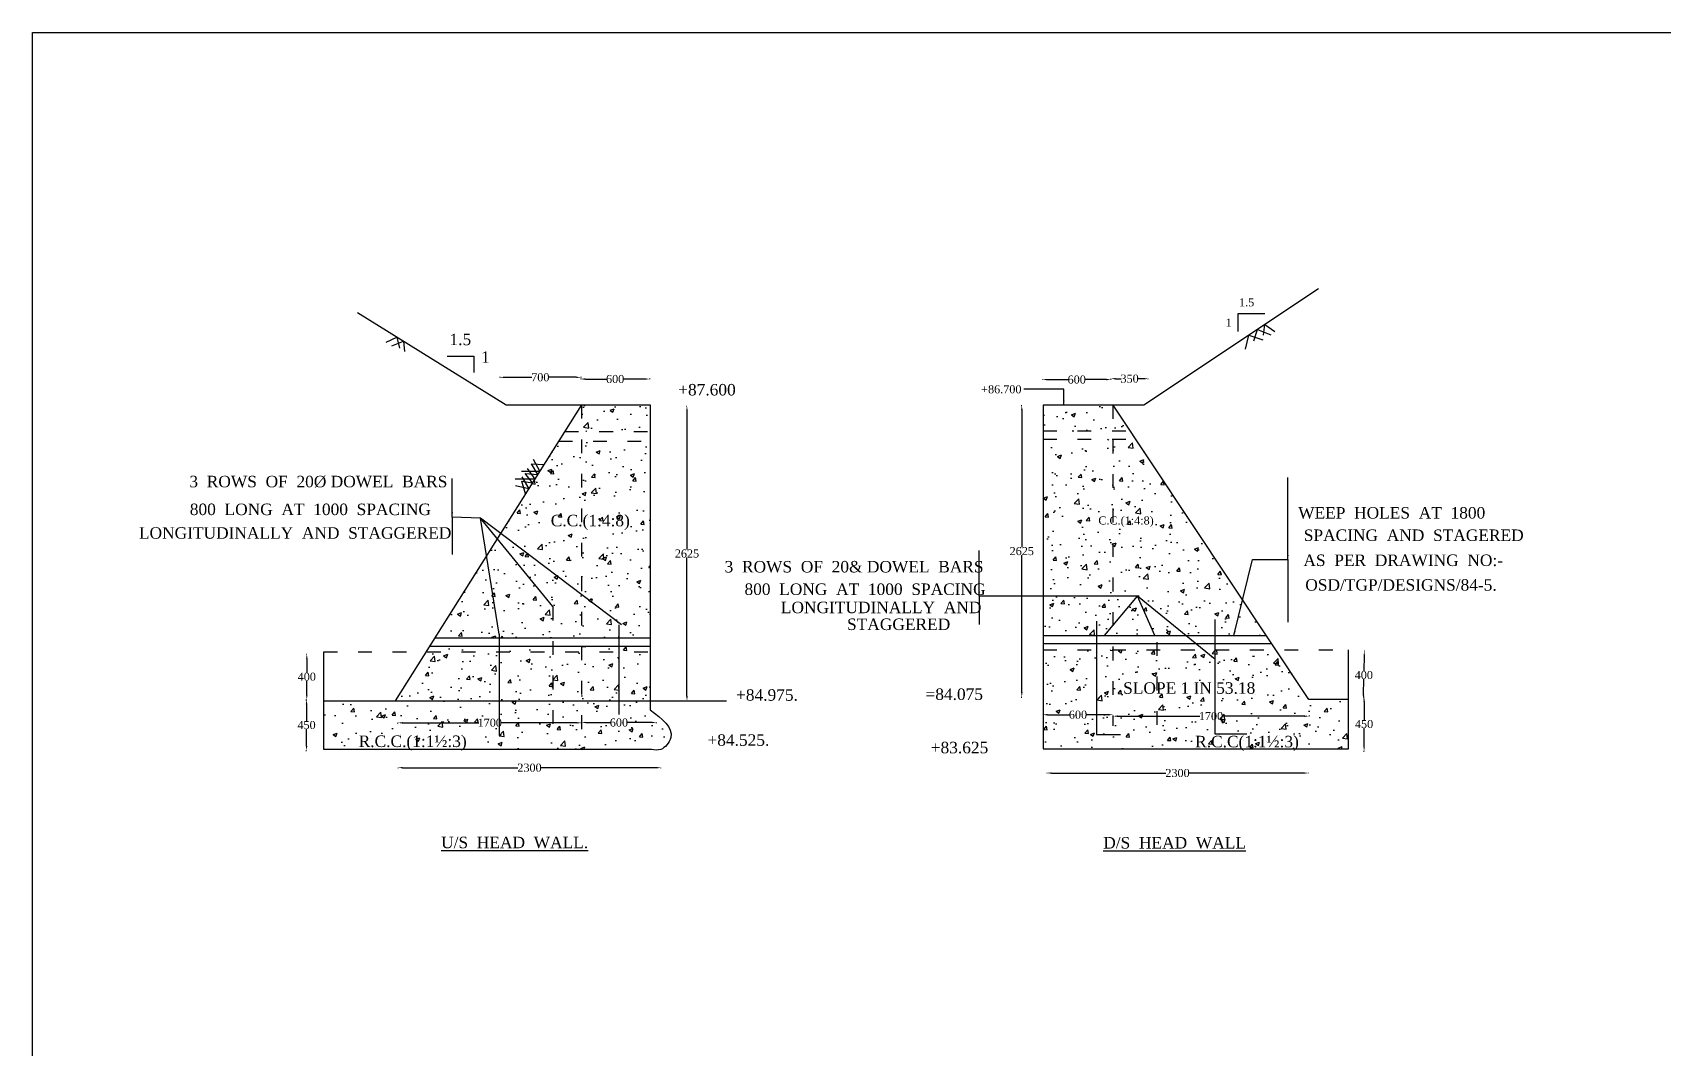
# Model space of a CAD drawing. Header units: millimetres. Extents: x 622 to 28982, y 1977 to 20039.
# Drawn here: x 622 to 14802, y 11213 to 20039 of the extents above; entities that cross this region are included whole.
import ezdxf

# ---------------------------------------------------------------- set-up
doc = ezdxf.new("R2010")
doc.units = ezdxf.units.MM
doc.header["$MEASUREMENT"] = 0
doc.linetypes.add('ACAD_ISO03W100', pattern=[30, 12, -18])
for name, color, linetype in [('DIM', 5, 'Continuous'), ('DWG.LINE', 10, 'Continuous'), ('HATCH', 2, 'Continuous'), ('TEXT', 7, 'Continuous')]:
    doc.layers.add(name, color=color, linetype=linetype)
doc.layers.add('DO LINE', color=3, linetype='Continuous', plot=False)
doc.layers.add('TITLE', color=7, linetype='Continuous', lineweight=30)
doc.styles.get("Standard").update_dxf_attribs({"font": 'TIMES.TTF', "height": 70})
doc.dimstyles.get("Standard").update_dxf_attribs({"dimtxt": 70, "dimasz": 40, "dimexe": 0.18, "dimexo": 0.0625, "dimgap": 0.09, "dimtad": 0, "dimtih": 1, "dimtoh": 1, "dimdec": 0, "dimzin": 0, "dimdsep": 46, "dimtxsty": 'Standard', "dimcen": 300, "dimclre": 256, "dimclrt": 4, "dimadec": 0, "dimazin": 0, "dimtfac": 1, "dimtdec": 0, "dimtofl": 0, "dimtmove": 0, "dimatfit": 3, "dimfxl": 5, "dimfxlon": 1, "dimtolj": 1, "dimtzin": 0, "dimarcsym": 0})

# ---------------------------------------------------------------- blocks, each defined once
blk = doc.blocks.new('*D53')
at = {"layer": 'Defpoints', "color": 0, "ltscale": 0.2}
for p in [(4687, 17050), (5391, 17050), (5391, 17041)]:
    blk.add_point(p, dxfattribs=at)
at = {"layer": 'DIM', "lineweight": -2, "ltscale": 0.2}
for p, q in [((4687, 17046), (4687, 17040)), ((5391, 17046), (5391, 17040))]:
    blk.add_line(p, q, dxfattribs=at)
at = {"layer": 'DIM', "color": 0, "lineweight": -2, "ltscale": 0.2}
for p, q in [((4727, 17041), (4965, 17041)), ((5351, 17041), (5113, 17041))]:
    blk.add_line(p, q, dxfattribs=at)
at = {"layer": 'DIM', "color": 0, "ltscale": 0.2}
for points in [[(4727, 17047), (4727, 17034), (4687, 17041)], [(5351, 17047), (5351, 17034), (5391, 17041)]]:
    blk.add_solid(points, dxfattribs=at)
at = {"layer": 'DIM', "color": 4, "ltscale": 0.2, "insert": (5039, 17041), "char_height": 70, "attachment_point": 5}
blk.add_mtext('\\A1;700', dxfattribs=at)
blk = doc.blocks.new('*D54')
at = {"layer": 'Defpoints', "color": 0, "ltscale": 0.2}
for p in [(5391, 17041), (5988, 17041), (5988, 17026)]:
    blk.add_point(p, dxfattribs=at)
at = {"layer": 'DIM', "lineweight": -2, "ltscale": 0.2}
for p, q in [((5391, 17031), (5391, 17026)), ((5988, 17031), (5988, 17026))]:
    blk.add_line(p, q, dxfattribs=at)
at = {"layer": 'DIM', "color": 0, "lineweight": -2, "ltscale": 0.2}
for p, q in [((5431, 17026), (5616, 17026)), ((5948, 17026), (5763, 17026))]:
    blk.add_line(p, q, dxfattribs=at)
at = {"layer": 'DIM', "color": 0, "ltscale": 0.2}
for points in [[(5431, 17033), (5431, 17019), (5391, 17026)], [(5948, 17033), (5948, 17019), (5988, 17026)]]:
    blk.add_solid(points, dxfattribs=at)
at = {"layer": 'DIM', "color": 4, "ltscale": 0.2, "insert": (5690, 17026), "char_height": 70, "attachment_point": 5}
blk.add_mtext('\\A1;600', dxfattribs=at)
blk = doc.blocks.new('*D55')
at = {"layer": 'Defpoints', "color": 0, "ltscale": 0.2}
for p in [(6239, 16789), (6239, 14228), (6315, 14228)]:
    blk.add_point(p, dxfattribs=at)
at = {"layer": 'DIM', "lineweight": -2, "ltscale": 0.2}
for p, q in [((6310, 16789), (6315, 16789)), ((6310, 14228), (6315, 14228))]:
    blk.add_line(p, q, dxfattribs=at)
at = {"layer": 'DIM', "color": 0, "lineweight": -2, "ltscale": 0.2}
for p, q in [((6315, 16749), (6315, 15544)), ((6315, 14268), (6315, 15473))]:
    blk.add_line(p, q, dxfattribs=at)
at = {"layer": 'DIM', "color": 0, "ltscale": 0.2}
for points in [[(6308, 16749), (6322, 16749), (6315, 16789)], [(6308, 14268), (6322, 14268), (6315, 14228)]]:
    blk.add_solid(points, dxfattribs=at)
at = {"layer": 'DIM', "color": 4, "ltscale": 0.2, "insert": (6315, 15508), "char_height": 70, "attachment_point": 5}
blk.add_mtext('\\A1;2625', dxfattribs=at)
blk = doc.blocks.new('*D56')
at = {"layer": 'Defpoints', "color": 0, "ltscale": 0.2}
for p in [(3800, 14002), (5397, 14036), (5397, 14002)]:
    blk.add_point(p, dxfattribs=at)
at = {"layer": 'DIM', "lineweight": -2, "ltscale": 0.2}
for p, q in [((3800, 14031), (3800, 14036)), ((5397, 14031), (5397, 14036))]:
    blk.add_line(p, q, dxfattribs=at)
at = {"layer": 'DIM', "color": 0, "lineweight": -2, "ltscale": 0.2}
for p, q in [((3840, 14036), (4503, 14036)), ((5357, 14036), (4694, 14036))]:
    blk.add_line(p, q, dxfattribs=at)
at = {"layer": 'DIM', "color": 0, "ltscale": 0.2}
for points in [[(3840, 14042), (3840, 14029), (3800, 14036)], [(5357, 14042), (5357, 14029), (5397, 14036)]]:
    blk.add_solid(points, dxfattribs=at)
at = {"layer": 'DIM', "color": 4, "ltscale": 0.2, "insert": (4599, 14036), "char_height": 70, "attachment_point": 5}
blk.add_mtext('\\A1;1700', dxfattribs=at)
blk = doc.blocks.new('*D57')
at = {"layer": 'Defpoints', "color": 0, "ltscale": 0.2}
for p in [(5397, 14031), (6050, 14038), (6050, 14031)]:
    blk.add_point(p, dxfattribs=at)
at = {"layer": 'DIM', "lineweight": -2, "ltscale": 0.2}
for p, q in [((5397, 14033), (5397, 14039)), ((6050, 14033), (6050, 14039))]:
    blk.add_line(p, q, dxfattribs=at)
at = {"layer": 'DIM', "color": 0, "lineweight": -2, "ltscale": 0.2}
for p, q in [((5437, 14038), (5650, 14038)), ((6010, 14038), (5797, 14038))]:
    blk.add_line(p, q, dxfattribs=at)
at = {"layer": 'DIM', "color": 0, "ltscale": 0.2}
for points in [[(5437, 14045), (5437, 14032), (5397, 14038)], [(6010, 14045), (6010, 14032), (6050, 14038)]]:
    blk.add_solid(points, dxfattribs=at)
at = {"layer": 'DIM', "color": 4, "ltscale": 0.2, "insert": (5723, 14038), "char_height": 70, "attachment_point": 5}
blk.add_mtext('\\A1;600', dxfattribs=at)
blk = doc.blocks.new('*D58')
at = {"layer": 'Defpoints', "color": 0, "ltscale": 0.2}
for p in [(6089, 13645), (3801, 13604), (6089, 13604)]:
    blk.add_point(p, dxfattribs=at)
at = {"layer": 'DIM', "lineweight": -2, "ltscale": 0.2}
for p, q in [((3801, 13640), (3801, 13645)), ((6089, 13640), (6089, 13645))]:
    blk.add_line(p, q, dxfattribs=at)
at = {"layer": 'DIM', "color": 0, "lineweight": -2, "ltscale": 0.2}
for p, q in [((3841, 13645), (4844, 13645)), ((6049, 13645), (5045, 13645))]:
    blk.add_line(p, q, dxfattribs=at)
at = {"layer": 'DIM', "color": 0, "ltscale": 0.2}
for points in [[(3841, 13652), (3841, 13639), (3801, 13645)], [(6049, 13652), (6049, 13639), (6089, 13645)]]:
    blk.add_solid(points, dxfattribs=at)
at = {"layer": 'DIM', "color": 4, "ltscale": 0.2, "insert": (4945, 13645), "char_height": 70, "attachment_point": 5}
blk.add_mtext('\\A1;2300', dxfattribs=at)
blk = doc.blocks.new('*D59')
at = {"layer": 'Defpoints', "color": 0, "ltscale": 0.2}
for p in [(2989, 14237), (2989, 13795), (3005, 13795)]:
    blk.add_point(p, dxfattribs=at)
at = {"layer": 'DIM', "lineweight": -2, "ltscale": 0.2}
for p, q in [((3000, 14237), (3005, 14237)), ((3000, 13795), (3005, 13795))]:
    blk.add_line(p, q, dxfattribs=at)
at = {"layer": 'DIM', "color": 0, "lineweight": -2, "ltscale": 0.2}
for p, q in [((3005, 14197), (3005, 14052)), ((3005, 13835), (3005, 13981))]:
    blk.add_line(p, q, dxfattribs=at)
at = {"layer": 'DIM', "color": 0, "ltscale": 0.2}
for points in [[(2998, 14197), (3012, 14197), (3005, 14237)], [(2998, 13835), (3012, 13835), (3005, 13795)]]:
    blk.add_solid(points, dxfattribs=at)
at = {"layer": 'DIM', "color": 4, "ltscale": 0.2, "insert": (3005, 14016), "char_height": 70, "attachment_point": 5}
blk.add_mtext('\\A1;450', dxfattribs=at)
blk = doc.blocks.new('*D60')
at = {"layer": 'Defpoints', "color": 0, "ltscale": 0.2}
for p in [(3005, 14634), (3007, 14634), (3005, 14237)]:
    blk.add_point(p, dxfattribs=at)
at = {"layer": 'DIM', "lineweight": -2, "ltscale": 0.2}
for p, q in [((3005, 14634), (3007, 14634)), ((3005, 14237), (3007, 14237))]:
    blk.add_line(p, q, dxfattribs=at)
at = {"layer": 'DIM', "color": 0, "lineweight": -2, "ltscale": 0.2}
for p, q in [((3007, 14594), (3007, 14471)), ((3007, 14277), (3007, 14400))]:
    blk.add_line(p, q, dxfattribs=at)
at = {"layer": 'DIM', "color": 0, "ltscale": 0.2}
for points in [[(3001, 14594), (3014, 14594), (3007, 14634)], [(3001, 14277), (3014, 14277), (3007, 14237)]]:
    blk.add_solid(points, dxfattribs=at)
at = {"layer": 'DIM', "color": 4, "ltscale": 0.2, "insert": (3007, 14436), "char_height": 70, "attachment_point": 5}
blk.add_mtext('\\A1;400', dxfattribs=at)
blk = doc.blocks.new('*D61')
at = {"layer": 'Defpoints', "color": 0, "ltscale": 0.2}
for p in [(9446, 13601), (11720, 13601), (11720, 13599)]:
    blk.add_point(p, dxfattribs=at)
at = {"layer": 'DIM', "lineweight": -2, "ltscale": 0.2}
for p, q in [((9446, 13601), (9446, 13599)), ((11720, 13601), (11720, 13599))]:
    blk.add_line(p, q, dxfattribs=at)
at = {"layer": 'DIM', "color": 0, "lineweight": -2, "ltscale": 0.2}
for p, q in [((9486, 13599), (10482, 13599)), ((11680, 13599), (10683, 13599))]:
    blk.add_line(p, q, dxfattribs=at)
at = {"layer": 'DIM', "color": 0, "ltscale": 0.2}
for points in [[(9486, 13605), (9486, 13592), (9446, 13599)], [(11680, 13605), (11680, 13592), (11720, 13599)]]:
    blk.add_solid(points, dxfattribs=at)
at = {"layer": 'DIM', "color": 4, "ltscale": 0.2, "insert": (10583, 13599), "char_height": 70, "attachment_point": 5}
blk.add_mtext('\\A1;2300', dxfattribs=at)
blk = doc.blocks.new('*D62')
at = {"layer": 'Defpoints', "color": 0, "ltscale": 0.2}
for p in [(9413, 14106), (10021, 14106), (10021, 14106)]:
    blk.add_point(p, dxfattribs=at)
at = {"layer": 'DIM', "lineweight": -2, "ltscale": 0.2}
for p, q in [((9413, 14106), (9413, 14106)), ((10021, 14106), (10021, 14106))]:
    blk.add_line(p, q, dxfattribs=at)
at = {"layer": 'DIM', "color": 0, "lineweight": -2, "ltscale": 0.2}
for p, q in [((9453, 14106), (9644, 14106)), ((9981, 14106), (9791, 14106))]:
    blk.add_line(p, q, dxfattribs=at)
at = {"layer": 'DIM', "color": 0, "ltscale": 0.2}
for points in [[(9453, 14113), (9453, 14099), (9413, 14106)], [(9981, 14113), (9981, 14099), (10021, 14106)]]:
    blk.add_solid(points, dxfattribs=at)
at = {"layer": 'DIM', "color": 4, "ltscale": 0.2, "insert": (9717, 14106), "char_height": 70, "attachment_point": 5}
blk.add_mtext('\\A1;600', dxfattribs=at)
blk = doc.blocks.new('*D63')
at = {"layer": 'Defpoints', "color": 0, "ltscale": 0.2}
for p in [(10021, 14106), (11727, 14106), (11727, 14094)]:
    blk.add_point(p, dxfattribs=at)
at = {"layer": 'DIM', "lineweight": -2, "ltscale": 0.2}
for p, q in [((10021, 14099), (10021, 14093)), ((11727, 14099), (11727, 14093))]:
    blk.add_line(p, q, dxfattribs=at)
at = {"layer": 'DIM', "color": 0, "lineweight": -2, "ltscale": 0.2}
for p, q in [((10061, 14094), (10778, 14094)), ((11687, 14094), (10970, 14094))]:
    blk.add_line(p, q, dxfattribs=at)
at = {"layer": 'DIM', "color": 0, "ltscale": 0.2}
for points in [[(10061, 14100), (10061, 14087), (10021, 14094)], [(11687, 14100), (11687, 14087), (11727, 14094)]]:
    blk.add_solid(points, dxfattribs=at)
at = {"layer": 'DIM', "color": 4, "ltscale": 0.2, "insert": (10874, 14094), "char_height": 70, "attachment_point": 5}
blk.add_mtext('\\A1;1700', dxfattribs=at)
blk = doc.blocks.new('*D85')
at = {"layer": 'Defpoints', "color": 0, "ltscale": 0.2}
for p in [(12194, 14261), (12194, 13789), (12206, 13789)]:
    blk.add_point(p, dxfattribs=at)
at = {"layer": 'DIM', "lineweight": -2, "ltscale": 0.2}
for p, q in [((12201, 14261), (12207, 14261)), ((12201, 13789), (12207, 13789))]:
    blk.add_line(p, q, dxfattribs=at)
at = {"layer": 'DIM', "color": 0, "lineweight": -2, "ltscale": 0.2}
for p, q in [((12206, 14221), (12206, 14061)), ((12206, 13829), (12206, 13989))]:
    blk.add_line(p, q, dxfattribs=at)
at = {"layer": 'DIM', "color": 0, "ltscale": 0.2}
for points in [[(12200, 14221), (12213, 14221), (12206, 14261)], [(12200, 13829), (12213, 13829), (12206, 13789)]]:
    blk.add_solid(points, dxfattribs=at)
at = {"layer": 'DIM', "color": 4, "ltscale": 0.2, "insert": (12206, 14025), "char_height": 70, "attachment_point": 5}
blk.add_mtext('\\A1;450', dxfattribs=at)
blk = doc.blocks.new('*D86')
at = {"layer": 'Defpoints', "color": 0, "ltscale": 0.2}
for p in [(12211, 14660), (12200, 14242), (12203, 14241)]:
    blk.add_point(p, dxfattribs=at)
at = {"layer": 'DIM', "color": 0, "lineweight": -2, "ltscale": 0.2}
for p, q in [((12208, 14620), (12205, 14487)), ((12201, 14282), (12204, 14415))]:
    blk.add_line(p, q, dxfattribs=at)
at = {"layer": 'DIM', "lineweight": -2, "ltscale": 0.2}
for p, q in [((12211, 14660), (12208, 14660)), ((12203, 14241), (12200, 14242))]:
    blk.add_line(p, q, dxfattribs=at)
at = {"layer": 'DIM', "color": 0, "ltscale": 0.2}
for points in [[(12201, 14620), (12214, 14620), (12208, 14660)], [(12194, 14282), (12208, 14281), (12200, 14242)]]:
    blk.add_solid(points, dxfattribs=at)
at = {"layer": 'DIM', "color": 4, "ltscale": 0.2, "insert": (12204, 14451), "char_height": 70, "attachment_point": 5}
blk.add_mtext('\\A1;400', dxfattribs=at)
blk = doc.blocks.new('*D109')
at = {"layer": 'Defpoints', "color": 0, "ltscale": 0.2}
for p in [(9408, 17047), (10004, 17047), (10004, 17021)]:
    blk.add_point(p, dxfattribs=at)
at = {"layer": 'DIM', "lineweight": -2, "ltscale": 0.2}
for p, q in [((9408, 17026), (9408, 17021)), ((10004, 17026), (10004, 17021))]:
    blk.add_line(p, q, dxfattribs=at)
at = {"layer": 'DIM', "color": 0, "lineweight": -2, "ltscale": 0.2}
for p, q in [((9448, 17021), (9633, 17021)), ((9964, 17021), (9780, 17021))]:
    blk.add_line(p, q, dxfattribs=at)
at = {"layer": 'DIM', "color": 0, "ltscale": 0.2}
for points in [[(9448, 17028), (9448, 17015), (9408, 17021)], [(9964, 17028), (9964, 17015), (10004, 17021)]]:
    blk.add_solid(points, dxfattribs=at)
at = {"layer": 'DIM', "color": 4, "ltscale": 0.2, "insert": (9706, 17021), "char_height": 70, "attachment_point": 5}
blk.add_mtext('\\A1;600', dxfattribs=at)
blk = doc.blocks.new('*D110')
at = {"layer": 'Defpoints', "color": 0, "ltscale": 0.2}
for p in [(9145, 16797), (9145, 14260), (9228, 14260)]:
    blk.add_point(p, dxfattribs=at)
at = {"layer": 'DIM', "lineweight": -2, "ltscale": 0.2}
for p, q in [((9223, 16797), (9229, 16797)), ((9223, 14260), (9229, 14260))]:
    blk.add_line(p, q, dxfattribs=at)
at = {"layer": 'DIM', "color": 0, "lineweight": -2, "ltscale": 0.2}
for p, q in [((9228, 16757), (9228, 15564)), ((9228, 14300), (9228, 15493))]:
    blk.add_line(p, q, dxfattribs=at)
at = {"layer": 'DIM', "color": 0, "ltscale": 0.2}
for points in [[(9222, 16757), (9235, 16757), (9228, 16797)], [(9222, 14300), (9235, 14300), (9228, 14260)]]:
    blk.add_solid(points, dxfattribs=at)
at = {"layer": 'DIM', "color": 4, "ltscale": 0.2, "insert": (9228, 15529), "char_height": 70, "attachment_point": 5}
blk.add_mtext('\\A1;2625', dxfattribs=at)
blk = doc.blocks.new('*D111')
at = {"layer": 'Defpoints', "color": 0, "ltscale": 0.2}
for p in [(10004, 17021), (10329, 17029), (10329, 17021)]:
    blk.add_point(p, dxfattribs=at)
at = {"layer": 'DIM', "lineweight": -2, "ltscale": 0.2}
for p, q in [((10004, 17024), (10004, 17029)), ((10329, 17024), (10329, 17029))]:
    blk.add_line(p, q, dxfattribs=at)
at = {"layer": 'DIM', "color": 0, "lineweight": -2, "ltscale": 0.2}
for p, q in [((10044, 17029), (10093, 17029)), ((10289, 17029), (10240, 17029))]:
    blk.add_line(p, q, dxfattribs=at)
at = {"layer": 'DIM', "color": 0, "ltscale": 0.2}
for points in [[(10044, 17035), (10044, 17022), (10004, 17029)], [(10289, 17035), (10289, 17022), (10329, 17029)]]:
    blk.add_solid(points, dxfattribs=at)
at = {"layer": 'DIM', "color": 4, "ltscale": 0.2, "insert": (10166, 17029), "char_height": 70, "attachment_point": 5}
blk.add_mtext('\\A1;350', dxfattribs=at)

msp = doc.modelspace()

# ---------------------------------------------------------------- hatches: boundary and pattern name
at = {"layer": 'HATCH', "ltscale": 0.2}
h = msp.add_hatch(dxfattribs=at)
h.set_pattern_fill('AR-CONC', color=256, scale=50, style=0)
h.paths.add_polyline_path([(5994.7, 16801.3), (5397.4, 16801.3), (5397.4, 16570.2), (5994.7, 16570.2)])
h = msp.add_hatch(dxfattribs=at)
h.set_pattern_fill('AR-CONC', color=256, scale=50, style=0)
h.paths.add_polyline_path([(10021.2, 16798.6), (9413.1, 16798.6), (9413.1, 16574.7), (10021.2, 16574.7)])
h = msp.add_hatch(dxfattribs=at)
h.set_pattern_fill('AR-CONC', color=256, scale=50, style=0)
h.paths.add_polyline_path([(10022.9, 16798.6), (10021.2, 16798.6), (10021.2, 16574.7), (10171.9, 16574.7)])
h = msp.add_hatch(dxfattribs=at)
h.set_pattern_fill('AR-CONC', color=256, scale=50, style=0)
h.paths.add_polyline_path([(5397.4, 16484.2), (5197.8, 16484.2), (4122, 14775.1), (5397.4, 14775.1)])
h = msp.add_hatch(dxfattribs=at)
h.set_pattern_fill('AR-CONC', color=256, scale=50, style=0)
h.paths.add_polyline_path([(5994.7, 16484.2), (5397.4, 16484.2), (5397.4, 14775.1), (5994.7, 14775.1)])
h = msp.add_hatch(dxfattribs=at)
h.set_pattern_fill('AR-CONC', color=256, scale=50, style=0)
h.paths.add_polyline_path([(10021.2, 16502.5), (9413.1, 16502.5), (9413.1, 14794.6), (10021.2, 14794.6)])
h = msp.add_hatch(dxfattribs=at)
h.set_pattern_fill('AR-CONC', color=256, scale=50, style=0)
h.paths.add_polyline_path([(10220, 16502.5), (10021.2, 16502.5), (10021.2, 14794.6), (11357, 14794.6)])
h.paths.add_polyline_path([(9870.8, 15715.2), (10388.7, 15715.2), (10388.7, 15856), (9870.8, 15856)], flags=9)
h = msp.add_hatch(dxfattribs=at)
h.set_pattern_fill('AR-CONC', color=256, scale=50, style=0)
h.paths.add_polyline_path([(5147, 14703), (4076.7, 14703), (3777.5, 14227.7), (5147, 14227.7)])
h = msp.add_hatch(dxfattribs=at)
h.set_pattern_fill('AR-CONC', color=256, scale=50, style=0)
h.paths.add_polyline_path([(5397.4, 14703), (5147, 14703), (5147, 14227.7), (5397.4, 14227.7)])
h = msp.add_hatch(dxfattribs=at)
h.set_pattern_fill('AR-CONC', color=256, scale=50, style=0)
h.paths.add_polyline_path([(5994.7, 14703), (5397.4, 14703), (5397.4, 14227.7), (5994.7, 14227.7), (5994.7, 14251.9)])
h = msp.add_hatch(dxfattribs=at)
h.set_pattern_fill('AR-CONC', color=256, scale=50, style=0)
h.paths.add_polyline_path([(9413.1, 14669.2), (9413.1, 13809.1), (12069.9, 13809.1), (12069.9, 14239), (11726.8, 14239), (11440.5, 14669.2)])
h.paths.add_polyline_path([(9626.2, 14159), (9808.1, 14159), (9808.1, 14052.8), (9626.2, 14052.8)], flags=24)
h.paths.add_polyline_path([(10761, 14146.8), (10987, 14146.8), (10987, 14040.4), (10761, 14040.4)], flags=24)
h = msp.add_hatch(dxfattribs=at)
h.set_pattern_fill('AR-CONC', color=256, scale=50, style=0)
edge = h.paths.add_edge_path()
edge.add_line((3154.2, 14227.7), (3154.2, 13802.8))
edge.add_line((3154.2, 13802.8), (6007.2, 13802.8))
edge.add_spline(control_points=[(6007.2, 13802.8), (6035.2, 13799.4), (6085.4, 13793.1), (6144, 13842.5), (6222.1, 13978.5), (6096, 14072.2), (5994.7, 14147.6)], knot_values=[0, 0, 0, 0, 80.2822213, 144.4718259, 217.6994201, 517.8069226, 517.8069226, 517.8069226, 517.8069226], degree=3, periodic=0)
edge.add_line((5994.7, 14147.6), (5994.7, 14227.7))
edge.add_line((5994.7, 14227.7), (3154.2, 14227.7))
h.paths.add_polyline_path([(4485.6, 14089), (4711.6, 14089), (4711.6, 13982.6), (4485.6, 13982.6)], flags=24)
h.paths.add_polyline_path([(5632.5, 14091.5), (5814.4, 14091.5), (5814.4, 13985.3), (5632.5, 13985.3)], flags=24)

# ---------------------------------------------------------------- linework, layer by layer
at = {"layer": 'DO LINE', "linetype": 'ACAD_ISO03W100', "ltscale": 10}
for points in [[(5397.4, 16801.3), (5397.4, 13874.8)], [(10021.2, 16798.6), (10021.2, 14010.5)], [(5197.8, 16484.2), (5994.7, 16484.2)], [(5251.9, 16570.2), (5994.7, 16570.2)], [(9413.1, 16574.7), (10171.9, 16574.7)], [(9413.1, 16502.5), (10220, 16502.5)], [(5147, 15046.2), (5147, 13978.7)], [(3154.2, 14652.5), (5994.7, 14652.5)], [(9413.1, 14669.2), (12069.9, 14669.2)], [(10401.9, 14738.1), (10401.9, 13934.9)]]:
    msp.add_lwpolyline(points, dxfattribs=at)
at = {"layer": 'DWG.LINE', "ltscale": 0.2}
for points in [[(11808.8, 17811.1), (10291.2, 16798.6), (9413.1, 16798.6), (9413.1, 13809.1), (12069.9, 13809.1), (12069.9, 14239), (11726.8, 14239), (10022.9, 16798.6)], [(3448.7, 17603.2), (4741, 16801.3), (5994.7, 16801.3), (5994.7, 14251.9), (5994.7, 14147.6)], [(11341.4, 17594.2), (11107, 17594.2), (11107, 17439)], [(4229, 17224), (4460, 17224), (4460, 17082.5)], [(5397.4, 16801.3), (3777.5, 14227.7)], [(9877.3, 14919.8), (9877.3, 13934), (10086.5, 13934)], [(10906.3, 14933.6), (10906.3, 13938.5), (11187, 13938.5)], [(4122, 14775.1), (5994.7, 14775.1)], [(4680.9, 14806.4), (4680.9, 13927.7)], [(5723.3, 14887.6), (5723.3, 14107.6)], [(9413.1, 14794.6), (11357, 14794.6)], [(6007.2, 13802.8), (3154.2, 13802.8), (3154.2, 14652.5)], [(4076.7, 14703), (5994.7, 14703)], [(9413.1, 14726.1), (11402.5, 14726.1)], [(12069.9, 14239), (12069.9, 14669.2)], [(3154.2, 14227.7), (6660, 14227.7)]]:
    msp.add_lwpolyline(points, dxfattribs=at)
msp.add_spline([(5994.7, 14147.6), (6174.2, 13907.1), (6138.9, 13842.9), (6087.5, 13804.4), (6007.2, 13802.8)], degree=3, dxfattribs=at)
at = {"layer": 'HATCH', "ltscale": 0.2}
for points in [[(11246.8, 17359.6), (11277.9, 17456.9), (11395.7, 17411.1)], [(11330.6, 17408.6), (11341.8, 17499.6), (11430.5, 17440.7)], [(3696.5, 17345.7), (3790.2, 17391.3), (3814.6, 17293.2)], [(3747.5, 17314.6), (3848.8, 17355), (3858.1, 17266.3)], [(11173.8, 17286.8), (11203.4, 17407.2), (11326.1, 17366.7)], [(4977.4, 16329), (5033.4, 16223.1), (4875.4, 16223.1)], [(4925.8, 16248.3), (4991.1, 16155.7), (4819.1, 16155.7)], [(4878.9, 16175.7), (4938.4, 16072.2), (4822.4, 16096.6)], [(4909.4, 16026), (4877, 16138.8), (4971.1, 16124.1), (4905.9, 16203.6), (5016.3, 16195.9), (4962.8, 16287.2), (5071.5, 16283.5)]]:
    msp.add_lwpolyline(points, dxfattribs=at)
at = {"layer": 'TITLE', "ltscale": 0.2}
msp.add_lwpolyline([(621.5, 20039.1), (28982.1, 20039.1), (28982.1, 1977.4), (621.5, 1977.4)], close=True, dxfattribs=at)

# ---------------------------------------------------------------- texts
at = {"layer": 'TEXT', "linetype": 'Continuous', "ltscale": 0.2}
for s, height, p in [('1.5', 70, (11118.5, 17658.1)), ('1', 70, (11002.5, 17481.5)), ('1.5', 100, (4248.9, 17320.6)), ('1', 100, (4524.2, 17167.2)), ('+87.600', 100, (6238.7, 16883)), ('+86.700', 70, (8874.9, 16901.8)), ('3  ROWS  OF  20%%C DOWEL  BARS', 100, (1985.8, 16084.3)), ('800  LONG  AT  1000  SPACING', 100, (1989.4, 15842.5)), ('WEEP  HOLES  AT  1800', 100, (11632.8, 15812.2)), ('C.C.(1:4:8)', 100, (5129.7, 15745)), ('C.C.(1:4:8)', 70, (9894.3, 15760.8)), ('LONGITUDINALLY  AND  STAGGERED', 100, (1546.7, 15637.2)), ('SPACING  AND  STAGERED', 100, (11681.6, 15617.3)), ('AS  PER  DRAWING  NO:-', 100, (11678.3, 15399.6)), ('3  ROWS  OF  20& DOWEL  BARS', 100, (6642.5, 15343.6)), ('800  LONG  AT  1000  SPACING', 100, (6815.4, 15147.7)), ('OSD/TGP/DESIGNS/84-5.', 100, (11694.6, 15185.2)), ('LONGITUDINALLY  AND ', 100, (7131.8, 14989.4)), ('  STAGGERED', 100, (7632.3, 14842.9)), ('+84.975.', 100, (6741.9, 14228)), ('=84.075', 100, (8390.2, 14234.5)), ('SLOPE 1 IN 53.18', 100, (10110, 14288.5)), ('+84.525.', 100, (6493.3, 13835.9)), ('R.C.C(1:1½:3)', 100, (10736.5, 13822.6)), ('+83.625', 100, (8436, 13770.6))]:
    msp.add_text(s, height=height, dxfattribs=at).set_placement(p)
at = {"layer": 'TITLE', "linetype": 'Continuous', "ltscale": 0.2}
for s, p in [('%%UR.C.C.(1:1½:3)', (3458.6, 13825.3)), ('%%UU/S  HEAD  WALL.', (4175.9, 12945.2)), ('%%UD/S  HEAD  WALL', (9936.8, 12942.2))]:
    msp.add_text(s, height=100, dxfattribs=at).set_placement(p)

# ---------------------------------------------------------------- dimensions: what is measured, and where the dimension line sits
at = {"layer": 'DIM', "ltscale": 0.2}
for p1, p2, distance, text, picture, middle in [((4687.3, 17050.1), (5391, 17050.1), -9.6, '700', '*D53', (5039.2, 17040.5)), ((5391, 17040.5), (5988, 17040.5), -14.5, '600', '*D54', (5689.5, 17026.1)), ((9408.4, 17047.3), (10004, 17047.3), -26.1, '600', '*D109', (9706.2, 17021.3)), ((10004, 17021.3), (10328.7, 17021.3), 7.5, '350', '*D111', (10166.3, 17028.8)), ((6238.7, 16788.8), (6238.7, 14227.7), 76.3, '2625', '*D55', (6314.9, 15508.2)), ((9145.5, 16797), (9145.5, 14260.2), 82.9, '2625', '*D110', (9228.4, 15528.6)), ((3005.2, 14237.4), (3005.2, 14634.1), -2.1, '400', '*D60', (3007.3, 14435.8)), ((12211.4, 14660.1), (12203.2, 14241.5), -2.9, '400', '*D86', (12204.3, 14450.9)), ((2989.5, 14237.4), (2989.5, 13795.3), 15.5, '450', '*D59', (3005, 14016.4)), ((12194.3, 14261.5), (12194.3, 13788.7), 12.2, '450', '*D85', (12206.5, 14025.1)), ((3799.8, 14002.2), (5397.4, 14002.2), 33.6, '1700', '*D56', (4598.6, 14035.8)), ((5397.4, 14030.8), (6049.5, 14030.8), 7.6, '600', '*D57', (5723.5, 14038.4)), ((9413.1, 14105.9), (10021.2, 14105.9), 0, '600', '*D62', (9717.1, 14105.9)), ((10021.2, 14105.9), (11726.8, 14105.9), -12.3, '1700', '*D63', (10874, 14093.6)), ((3800.6, 13604.1), (6088.8, 13604.1), 41.2, '2300', '*D58', (4944.7, 13645.3)), ((9445.9, 13600.6), (11719.6, 13600.6), -1.9, '2300', '*D61', (10582.7, 13598.7))]:
    dim = msp.add_aligned_dim(p1=p1, p2=p2, distance=distance, text=text, dimstyle='Standard', dxfattribs=at)
    dim.commit()
    dim.dimension.update_dxf_attribs({"geometry": picture, "text_midpoint": middle})

# ---------------------------------------------------------------- leaders
for points in [[(9594.3, 16798.6), (9594.3, 16936.4), (9244.7, 16936.4)], [(11543.5, 15456.1), (11543.5, 15502), (11543.5, 16169.4)], [(4272.3, 15825.1), (4272.3, 15856), (4272.3, 16162.1)], [(4272.3, 15825.1), (4272.3, 15772.3), (4272.3, 15501)], [(5744.3, 14887.6), (4517.7, 15815.1), (4272.3, 15825.1)], [(5147, 15046.2), (4517.7, 15815.1)], [(4679.9, 14806.4), (4517.7, 15815.1)], [(8858.1, 15137), (8858.1, 15189.4), (8858.1, 15534.8)], [(11074.4, 14794.6), (11234.1, 15456.1), (11543.5, 15456.1)], [(11543.5, 15456.1), (11543.5, 15393), (11543.5, 14911.2)], [(8858.1, 15137), (8858.1, 15064.2), (8858.1, 14891)], [(9946.4, 14794.6), (10235.4, 15137), (8858.1, 15137)], [(10385, 14794.6), (10235.4, 15137)], [(10906.3, 14588.5), (10235.4, 15137)]]:
    msp.add_leader(points, dimstyle='Standard', override={"dimgap": 0.09, "dimtad": 0}, dxfattribs=at)

doc.saveas('drawing.dxf')
